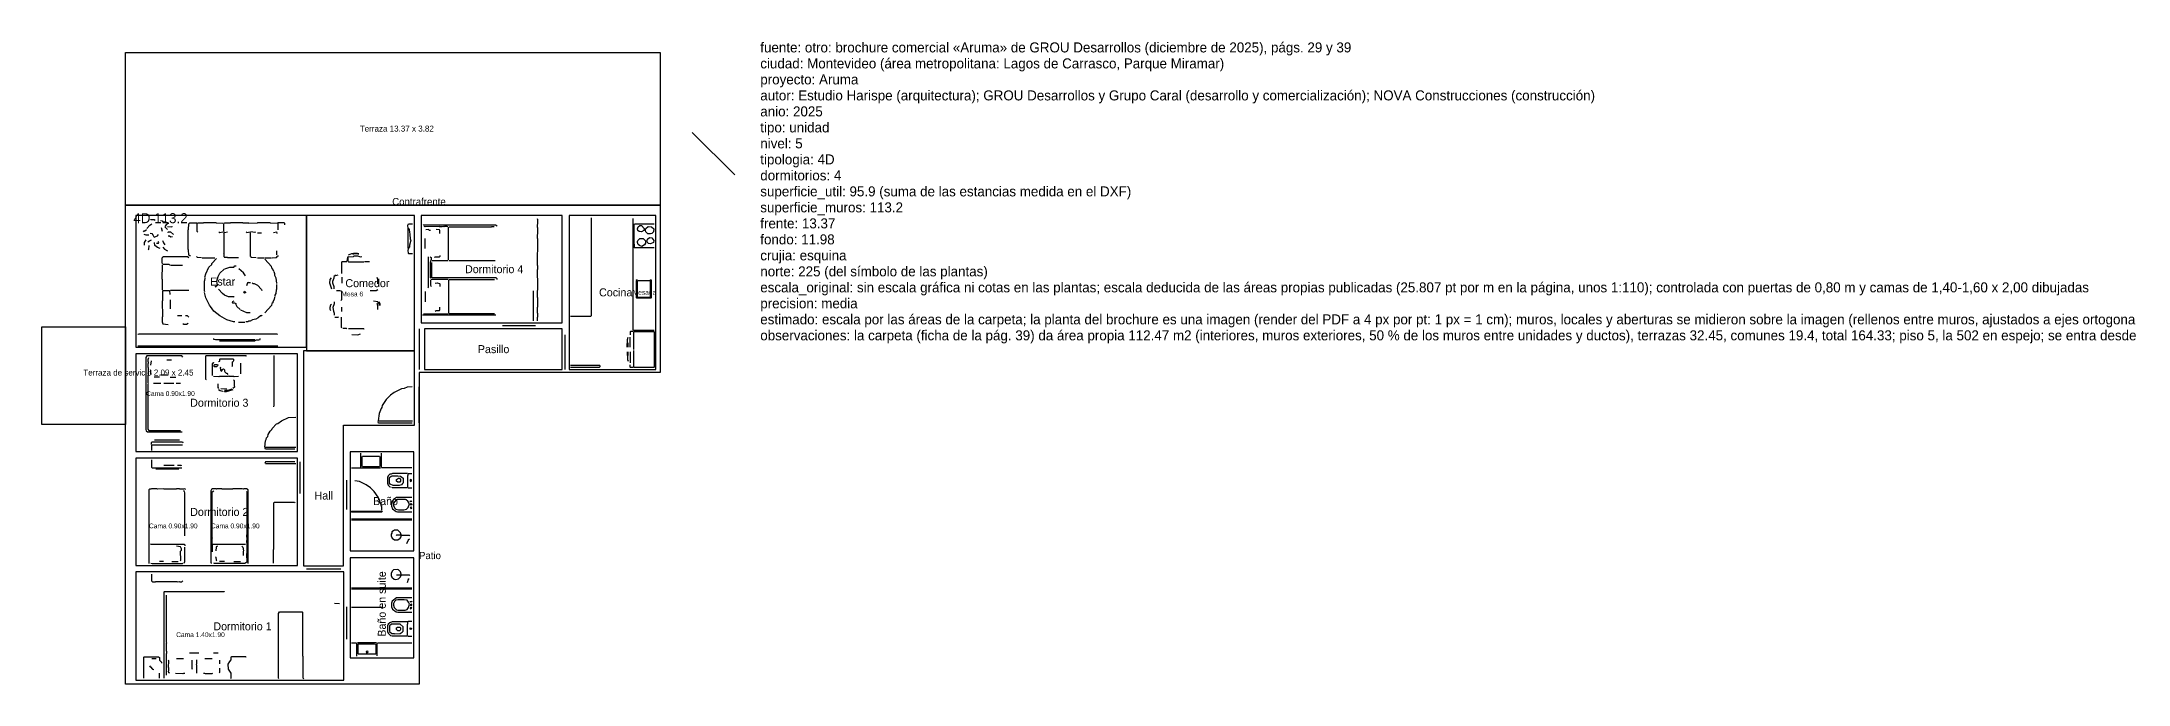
# Model space of a CAD drawing. Header units: metres. Extents: x -2.1 to 97.3, y 0 to 16.1.
# Drawn here: x -2.1 to 50.1, y 0 to 16.1 of the extents above; entities that cross this region are included whole.
import ezdxf

# ---------------------------------------------------------------- set-up
doc = ezdxf.new("R2010")
doc.units = ezdxf.units.M
for name, color, linetype in [('Trazo_Cotas', 9, 'Continuous'), ('Trazo_Datos', 7, 'Continuous'), ('Trazo_Entrada', 1, 'Continuous'), ('Trazo_Equipamiento', 8, 'Continuous'), ('Trazo_Estancias', 3, 'Continuous'), ('Trazo_Fachada', 30, 'Continuous'), ('Trazo_Norte', 1, 'Continuous'), ('Trazo_Puertas', 1, 'Continuous'), ('Trazo_Unidad', 7, 'Continuous'), ('Trazo_Ventanas', 5, 'Continuous')]:
    doc.layers.add(name, color=color, linetype=linetype)

msp = doc.modelspace()

# ---------------------------------------------------------------- linework, layer by layer
at = {"layer": 'Trazo_Cotas'}
for points in [[(13.37, 11.98), (0, 11.98), (0, 15.8), (13.37, 15.8)], [(0, 6.5), (-2.09, 6.5), (-2.09, 8.94), (0, 8.94)]]:
    msp.add_lwpolyline(points, close=True, dxfattribs=at)
at = {"layer": 'Trazo_Entrada'}
msp.add_line((7.34, 6.54), (7.34, 7.44), dxfattribs=at)
at = {"layer": 'Trazo_Equipamiento', "color": 9}
for p, q in [((0.93, 11.32), (0.9, 11.41)), ((3.13, 10.7), (3.13, 11.3)), ((3.3, 11.29), (3.4, 11.29)), ((7.49, 10.9), (7.49, 11.15)), ((8.08, 10.61), (8.08, 11.43)), ((1.13, 10.48), (1.43, 10.48)), ((1.92, 10.66), (2.24, 10.66)), ((3.3, 10.66), (3.46, 10.66)), ((3.48, 10.66), (3.65, 10.66)), ((3.79, 10.74), (3.79, 10.84)), ((5.57, 10.58), (5.57, 10.68)), ((6.1, 10.56), (5.98, 10.56)), ((7.66, 10.16), (7.66, 10.55)), ((7.67, 10.6), (8.07, 10.6)), ((8.09, 10.6), (9.24, 10.6)), ((5.41, 10.18), (5.41, 10.03)), ((8.07, 10.12), (7.64, 10.12)), ((8.08, 10.11), (8.08, 9.27)), ((8.09, 10.12), (9.23, 10.12)), ((1.12, 9.75), (1.11, 9.85)), ((1.12, 9.61), (1.12, 9.39)), ((5.28, 9.85), (5.38, 9.85)), ((5.41, 9.32), (5.41, 9.43)), ((6.2, 9.59), (6.31, 9.57)), ((7.49, 9.82), (7.49, 9.56)), ((10.2, 9.09), (10.2, 9.84)), ((1.41, 9.21), (1.3, 9.21)), ((2.99, 9.05), (2.83, 9.05)), ((9.26, 9.23), (7.43, 9.23)), ((7.45, 9.26), (8.07, 9.26)), ((9.23, 9.26), (8.09, 9.26)), ((0.31, 8.46), (3.81, 8.46)), ((0.64, 7.98), (0.65, 8.09)), ((1.04, 8.11), (1.15, 8.11)), ((2.88, 8.03), (2.88, 7.76)), ((0.89, 7.52), (0.7, 7.52)), ((0.85, 7.68), (0.72, 7.68)), ((1.07, 7.73), (0.88, 7.73)), ((1.21, 7.52), (0.96, 7.52)), ((1.12, 7.68), (1.26, 7.68)), ((1.38, 7.52), (1.27, 7.52)), ((2.39, 7.4), (2.54, 7.39)), ((7.18, 6.58), (6.33, 6.58)), ((0.65, 5.98), (0.65, 5.85)), ((0.66, 5.99), (1.43, 5.99)), ((0.73, 6.11), (1.35, 6.11)), ((4.26, 5.92), (3.5, 5.92)), ((1.34, 5.38), (0.76, 5.38)), ((0.96, 5.48), (1.22, 5.48)), ((4.26, 5.51), (3.5, 5.51)), ((2.18, 3.5), (3, 3.5)), ((2.95, 3.22), (2.95, 3.33)), ((0.95, 3.07), (0.85, 3.07)), ((1.16, 3.07), (1.32, 3.07)), ((2.48, 3.07), (2.35, 3.07)), ((2.71, 3.07), (2.88, 3.07)), ((5.35, 2.01), (5.23, 2.02)), ((0.77, 0.64), (0.66, 0.64)), ((1.45, 0.64), (1.28, 0.64)), ((1.84, 0.78), (1.6, 0.78)), ((2.17, 0.64), (1.99, 0.64)), ((2.32, 0.78), (2.2, 0.78)), ((2.36, 0.51), (2.36, 0.6)), ((0.85, 0.15), (0.85, 0.28))]:
    msp.add_line(p, q, dxfattribs=at)
at = {"layer": 'Trazo_Equipamiento', "color": 8}
for p, q in [((12.81, 10.1), (13.12, 10.1)), ((12.57, 8.43), (12.57, 8.54)), ((12.62, 8.43), (12.62, 8.68)), ((12.71, 8.37), (12.71, 8.81)), ((12.71, 7.93), (12.71, 8.35)), ((11.13, 7.98), (11.86, 7.98)), ((12.57, 8.22), (12.57, 8.31)), ((12.62, 8.31), (12.62, 8.04)), ((5.88, 5.78), (5.88, 5.42)), ((6.39, 5.78), (6.39, 5.42)), ((5.65, 5.41), (5.88, 5.41)), ((5.89, 5.41), (6.38, 5.41)), ((7.16, 5.41), (6.4, 5.41)), ((7.07, 5.27), (7.16, 5.27)), ((7.16, 4.13), (5.65, 4.13)), ((5.65, 4.11), (7.16, 4.11)), ((6.78, 2.74), (6.88, 2.74)), ((7.16, 2.4), (5.65, 2.4)), ((7.16, 2.38), (5.65, 2.38)), ((5.65, 1.04), (5.78, 1.04)), ((5.79, 0.7), (5.79, 1.03)), ((6.28, 1.04), (5.8, 1.04)), ((6.29, 0.71), (6.29, 1.03)), ((6.3, 1.04), (7.16, 1.04))]:
    msp.add_line(p, q, dxfattribs=at)
at = {"layer": 'Trazo_Equipamiento', "color": 9}
for points in [[(0.54, 11.4), (0.61, 11.48), (0.66, 11.51)], [(0.63, 11.61), (0.64, 11.62), (0.72, 11.62), (0.74, 11.6)], [(0.88, 11.6), (0.92, 11.59), (0.94, 11.56), (1.02, 11.57)], [(1.09, 11.52), (1.07, 11.52), (1.02, 11.49), (0.99, 11.45)], [(1.63, 10.71), (1.61, 10.71), (1.59, 10.73), (1.58, 10.86), (1.57, 10.87), (1.57, 11.36), (1.58, 11.37), (1.59, 11.51), (1.61, 11.54), (1.78, 11.54), (1.79, 11.53)], [(1.79, 11.52), (1.79, 11.33), (1.81, 11.31)], [(1.8, 11.53), (1.82, 11.54), (1.95, 11.54), (1.96, 11.55), (2.26, 11.55), (2.27, 11.54), (2.44, 11.53)], [(2.45, 11.32), (2.46, 11.34), (2.46, 11.51), (2.45, 11.52)], [(2.46, 11.53), (2.49, 11.54), (2.63, 11.54), (2.64, 11.55), (2.93, 11.55), (2.94, 11.54), (3.08, 11.54), (3.09, 11.53), (3.3, 11.54), (3.31, 11.55), (3.61, 11.55), (3.62, 11.54), (3.8, 11.53)], [(3.99, 11.49), (3.99, 11.52), (3.97, 11.54), (3.81, 11.54), (3.8, 11.53)], [(3.8, 11.53), (3.81, 11.52), (3.81, 11.36)], [(7.07, 11.4), (7.06, 11.48), (7.08, 11.51), (7.18, 11.51)], [(7.44, 11.48), (7.45, 11.49), (9.25, 11.49), (9.29, 11.46)], [(10.3, 9.09), (10.3, 9.18), (10.31, 9.19), (10.31, 9.27), (10.3, 9.28), (10.3, 9.43), (10.31, 9.44), (10.31, 9.66), (10.3, 9.67), (10.3, 9.85), (10.31, 9.86), (10.31, 10.15), (10.3, 10.16), (10.3, 10.37), (10.31, 10.38), (10.31, 10.46), (10.3, 10.47), (10.31, 11.14), (10.3, 11.15), (10.3, 11.25), (10.31, 11.26), (10.31, 11.41), (10.3, 11.42), (10.3, 11.5), (10.31, 11.51), (10.31, 11.61), (10.3, 11.64)], [(0.45, 11.31), (0.47, 11.34), (0.49, 11.34), (0.53, 11.37)], [(0.59, 11.23), (0.52, 11.23), (0.47, 11.25)], [(0.51, 11.11), (0.47, 11.05), (0.47, 10.98)], [(0.56, 11.06), (0.6, 11.09), (0.65, 11.11)], [(0.59, 10.97), (0.58, 10.87), (0.57, 10.86)], [(0.62, 11.28), (0.66, 11.27), (0.69, 11.24), (0.71, 11.19)], [(0.72, 11.18), (0.8, 11.21), (0.83, 11.25)], [(0.87, 10.9), (0.8, 10.92), (0.74, 10.97), (0.73, 11.05)], [(0.78, 11.03), (0.83, 11.03), (0.84, 11.05), (0.82, 11.07)], [(0.93, 11.1), (0.94, 11.08), (0.95, 11.04), (0.99, 10.99)], [(0.99, 11.44), (1.03, 11.4), (1.05, 11.37)], [(1.17, 11.45), (1.16, 11.43), (1.05, 11.44)], [(1.06, 11.3), (1.07, 11.31), (1.13, 11.31), (1.2, 11.25)], [(1.07, 11.21), (1.1, 11.21), (1.14, 11.19), (1.18, 11.2)], [(2.34, 11.31), (2.36, 11.3), (2.44, 11.31)], [(2.45, 11.3), (2.46, 11.27), (2.46, 10.78), (2.45, 10.77), (2.46, 10.77), (2.46, 10.69)], [(2.46, 11.31), (2.48, 11.3), (2.55, 11.31)], [(3.02, 11.31), (3.04, 11.3), (3.12, 11.31)], [(3.25, 11.31), (3.24, 11.3), (3.14, 11.31)], [(3.7, 11.3), (3.78, 11.31), (3.79, 11.27)], [(7.07, 11.4), (7.06, 11.39), (7.06, 10.91), (7.07, 10.9)], [(7.08, 10.9), (7.11, 10.94), (7.11, 10.99), (7.14, 11.11), (7.13, 11.12), (7.12, 11.26), (7.11, 11.3), (7.1, 11.38), (7.07, 11.4)], [(8.07, 11.44), (8.04, 11.45), (7.98, 11.45), (7.97, 11.44), (7.95, 11.45), (7.92, 11.44), (7.85, 11.44), (7.84, 11.45), (7.49, 11.44), (7.47, 11.45)], [(7.63, 11.35), (7.6, 11.35), (7.58, 11.37), (7.51, 11.36)], [(7.86, 11.27), (7.86, 11.35), (7.85, 11.36), (7.77, 11.37)], [(8.09, 11.44), (9.15, 11.44), (9.16, 11.45), (9.22, 11.45)], [(0.93, 10.51), (0.92, 10.55), (0.92, 10.65), (0.93, 10.68), (0.95, 10.7), (1.55, 10.7), (1.59, 10.67)], [(0.93, 9.86), (0.93, 10.12), (0.92, 10.13), (0.93, 10.49)], [(0.94, 10.93), (0.98, 10.88), (1.05, 10.84)], [(1.11, 10.48), (1.09, 10.5), (0.94, 10.5)], [(1.9, 10.66), (1.8, 10.67), (1.78, 10.7)], [(1.99, 10.18), (2.01, 10.26), (2.09, 10.43), (2.16, 10.5), (2.16, 10.52), (2.28, 10.65)], [(2.83, 10.66), (2.56, 10.66), (2.55, 10.67), (2.48, 10.67), (2.47, 10.68)], [(2.49, 10.39), (2.61, 10.43), (2.71, 10.43), (2.74, 10.46), (2.77, 10.46)], [(3.27, 10.66), (3.15, 10.67), (3.13, 10.69)], [(3.71, 10.32), (3.69, 10.38), (3.66, 10.41), (3.65, 10.45), (3.49, 10.63)], [(3.67, 10.66), (3.78, 10.67), (3.81, 10.71), (3.83, 10.71)], [(5.54, 10.57), (5.53, 10.56), (5.41, 10.56), (5.4, 10.55), (5.4, 10.27)], [(5.57, 10.69), (5.55, 10.68), (5.54, 10.58)], [(5.57, 10.57), (5.58, 10.56), (5.96, 10.56)], [(5.58, 10.74), (5.66, 10.77), (5.7, 10.77), (5.71, 10.78), (5.8, 10.78), (5.84, 10.77)], [(5.58, 10.69), (5.7, 10.7), (5.71, 10.71), (5.8, 10.71), (5.88, 10.69), (5.91, 10.7)], [(5.83, 10.75), (5.8, 10.76), (5.71, 10.76), (5.69, 10.75)], [(7.07, 10.89), (7.06, 10.85), (7.07, 10.78), (7.08, 10.77), (7.18, 10.77)], [(7.57, 10.69), (7.57, 9.92), (7.56, 9.91)], [(7.62, 10.69), (7.64, 10.67), (7.64, 10.62), (7.62, 10.55), (7.62, 10.16), (7.63, 10.16)], [(7.86, 10.72), (7.86, 10.7), (7.84, 10.68), (7.74, 10.68), (7.72, 10.67)], [(1.99, 10.16), (1.98, 10.09), (1.97, 10.08), (1.97, 9.85), (1.98, 9.82)], [(2.26, 9.92), (2.25, 9.95), (2.3, 9.98), (2.29, 10.08), (2.32, 10.2), (2.36, 10.28), (2.47, 10.38)], [(3, 10.21), (2.95, 10.29), (2.84, 10.39)], [(3.13, 10.04), (3.09, 10.04), (3.08, 10.05), (3.05, 10.04), (3.03, 9.96)], [(3.17, 10.04), (3.19, 10.02), (3.22, 10.02), (3.3, 9.98), (3.4, 9.87), (3.41, 9.85)], [(3.71, 10.32), (3.73, 10.27), (3.73, 10.23), (3.76, 10.16), (3.78, 10.02)], [(3.78, 10), (3.78, 9.87), (3.77, 9.86), (3.76, 9.77), (3.74, 9.73), (3.74, 9.7)], [(5.16, 9.88), (5.11, 10.03), (5.12, 10.12), (5.15, 10.16)], [(5.22, 9.89), (5.22, 9.94), (5.19, 10.03), (5.19, 10.08), (5.22, 10.16), (5.23, 10.22)], [(5.24, 10.24), (5.26, 10.22), (5.32, 10.24)], [(6.31, 10.01), (6.31, 10.12), (6.29, 10.17)], [(7.63, 10.11), (7.63, 9.98), (7.64, 9.95)], [(9.29, 10.12), (9.29, 10.14), (9.27, 10.16), (7.67, 10.16)], [(7.74, 10.04), (7.76, 10.03), (7.79, 10.04), (7.85, 10.02), (7.86, 10.01), (7.86, 9.95)], [(0.93, 9.85), (0.93, 9.59), (0.92, 9.58), (0.93, 9.2), (0.92, 9.17), (0.92, 9.06), (0.94, 9.01), (1.07, 9)], [(0.94, 9.85), (0.98, 9.85), (1.1, 9.85)], [(1.59, 9.85), (1.16, 9.85), (1.13, 9.85)], [(2.13, 9.45), (2.1, 9.48), (2.01, 9.66), (1.98, 9.8)], [(2.74, 9.06), (2.7, 9.06), (2.54, 9.11), (2.36, 9.21), (2.21, 9.33), (2.13, 9.45)], [(2.72, 9.68), (2.71, 9.69), (2.58, 9.69), (2.48, 9.73), (2.43, 9.77), (2.33, 9.88)], [(2.71, 9.58), (2.67, 9.56), (2.68, 9.54), (2.73, 9.54), (2.76, 9.52), (2.76, 9.5), (2.79, 9.45), (2.87, 9.37)], [(3.73, 9.68), (3.72, 9.62), (3.69, 9.56), (3.69, 9.54), (3.66, 9.52), (3.65, 9.47), (3.49, 9.29)], [(5.15, 9.5), (5.13, 9.48), (5.11, 9.42), (5.11, 9.38), (5.13, 9.35)], [(5.22, 9.56), (5.22, 9.51), (5.19, 9.42), (5.2, 9.33), (5.22, 9.28), (5.22, 9.23)], [(5.39, 9.84), (5.4, 9.83), (5.4, 9.61), (5.39, 9.6)], [(6.12, 9.85), (6.27, 9.85), (6.31, 9.87)], [(6.31, 9.37), (6.31, 9.46), (6.29, 9.52)], [(6.35, 9.47), (6.34, 9.51), (6.32, 9.53), (6.32, 9.56)], [(6.37, 9.47), (6.37, 9.51), (6.34, 9.56)], [(7.74, 9.33), (7.77, 9.35), (7.85, 9.35), (7.86, 9.36), (7.86, 9.43)], [(1.57, 9.02), (1.53, 9), (1.46, 9), (1.44, 9.01)], [(1.59, 9.18), (1.55, 9.21), (1.5, 9.21)], [(2.88, 9.36), (3.03, 9.3), (3.12, 9.3)], [(3.42, 9.23), (3.4, 9.21), (3.38, 9.21), (3.32, 9.16), (3.26, 9.13), (3.18, 9.11), (3.12, 9.08), (3.09, 9.08), (3.06, 9.06), (3.01, 9.06)], [(5.24, 9.18), (5.32, 9.18), (5.33, 9.19)], [(5.41, 8.91), (5.4, 8.92), (5.4, 9.18)], [(5.54, 8.89), (5.53, 8.9), (5.44, 8.9)], [(5.97, 8.87), (5.96, 8.89), (5.58, 8.89)], [(0.32, 8.75), (0.33, 8.76), (3.79, 8.76), (3.8, 8.75)], [(3.24, 8.61), (2.25, 8.61), (2.21, 8.62), (2.21, 8.65)], [(3.25, 8.6), (3.23, 8.58), (2.35, 8.58)], [(3.26, 8.61), (3.34, 8.61), (3.37, 8.62), (3.37, 8.65)], [(5.66, 8.75), (5.81, 8.74), (5.88, 8.76)], [(1.44, 8.18), (1.41, 8.21), (0.54, 8.21), (0.51, 8.17), (0.51, 6.37), (0.52, 6.34), (0.55, 6.31), (1.42, 6.31)], [(0.58, 8.16), (0.56, 8.11), (0.56, 8.07), (0.57, 8.06), (0.57, 8.02), (0.56, 8.01), (0.56, 7.93), (0.57, 7.92), (0.56, 7.55), (0.57, 7.53)], [(0.65, 7.75), (0.64, 7.77), (0.64, 7.85), (0.63, 7.86)], [(3.03, 8.2), (3.02, 8.21), (2.01, 8.21), (2, 8.2), (2, 7.63), (2.02, 7.62)], [(2.22, 8.03), (2.2, 8.04), (2.17, 8.01), (2.17, 7.72)], [(2.33, 8.07), (2.36, 8.08), (2.36, 8.13), (2.37, 8.14), (2.69, 8.14), (2.7, 8.13), (2.7, 8.09)], [(2.37, 7.93), (2.38, 7.92), (2.37, 7.9), (2.38, 7.89), (2.38, 7.85), (2.41, 7.83)], [(2.42, 7.84), (2.42, 7.87), (2.45, 7.89), (2.48, 7.86), (2.48, 7.83)], [(2.67, 7.95), (2.68, 7.96), (2.68, 8.06), (2.7, 8.08)], [(3.71, 8.22), (3.71, 6.98), (3.7, 6.94)], [(0.57, 7.51), (0.56, 7.5), (0.56, 6.38), (0.59, 6.35), (1.38, 6.35)], [(2.59, 7.71), (2.57, 7.7), (2.35, 7.7), (2.34, 7.69), (2.2, 7.7)], [(2.31, 7.51), (2.31, 7.42), (2.33, 7.4)], [(2.33, 7.37), (2.37, 7.35), (2.44, 7.33)], [(2.69, 7.36), (2.52, 7.31), (2.48, 7.31), (2.47, 7.33)], [(2.48, 7.82), (2.52, 7.78), (2.54, 7.78), (2.56, 7.75)], [(2.66, 7.38), (2.56, 7.35), (2.48, 7.35)], [(2.83, 7.7), (2.72, 7.69), (2.71, 7.7), (2.6, 7.7), (2.59, 7.71)], [(2.7, 7.61), (2.72, 7.6), (2.72, 7.47), (2.73, 7.43), (2.69, 7.4)], [(7.17, 7.44), (7.04, 7.43), (6.97, 7.4), (6.9, 7.39), (6.72, 7.3), (6.63, 7.23), (6.52, 7.12), (6.42, 6.97), (6.41, 6.92), (6.39, 6.9), (6.34, 6.77), (6.32, 6.59)], [(3.49, 5.93), (3.5, 6.09), (3.52, 6.12), (3.53, 6.16), (3.56, 6.2), (3.57, 6.25), (3.62, 6.33), (3.66, 6.37), (3.67, 6.4), (3.78, 6.51), (3.81, 6.52), (3.9, 6.59), (4.08, 6.67), (4.26, 6.68)], [(7.17, 6.53), (6.33, 6.53), (6.32, 6.57)], [(0.65, 6), (0.65, 6.05), (0.66, 6.06), (1.43, 6.06), (1.44, 6.04)], [(4.24, 5.88), (3.5, 5.88), (3.49, 5.91)], [(0.65, 5.61), (0.65, 5.43), (0.67, 5.41), (1.41, 5.41)], [(1.3, 5.48), (1.38, 5.48), (1.39, 5.47), (1.41, 5.48)], [(4.24, 5.56), (3.5, 5.56), (3.49, 5.52)], [(1.51, 4.87), (1.48, 4.89), (1.45, 4.88), (1.36, 4.88), (1.35, 4.89), (1.28, 4.89), (1.27, 4.88), (0.97, 4.88), (0.96, 4.89), (0.8, 4.88), (0.79, 4.89), (0.65, 4.89), (0.64, 4.88), (0.61, 4.88), (0.59, 4.86), (0.59, 3.02)], [(1.49, 3.71), (1.49, 4.79), (1.48, 4.82), (1.45, 4.84)], [(3.07, 3.02), (3.07, 4.86), (3.03, 4.89), (2.96, 4.89), (2.95, 4.88), (2.92, 4.89), (2.69, 4.89), (2.68, 4.88), (2.42, 4.88), (2.41, 4.89), (2.29, 4.89), (2.28, 4.88), (2.27, 4.89), (2.18, 4.89), (2.15, 4.87), (2.14, 4.84), (2.14, 3.04), (2.15, 3.03)], [(2.18, 3.5), (2.17, 3.51), (2.17, 3.65), (2.18, 3.66), (2.17, 3.68), (2.17, 4.81), (2.21, 4.84)], [(3.03, 4.82), (3.04, 4.79), (3.04, 3.74), (3.03, 3.73), (3.03, 3.69), (3.04, 3.68), (3.04, 3.6), (3.03, 3.59), (3.03, 3.55), (3.04, 3.54), (3.04, 3.27), (3.03, 3.26), (3.04, 3.05), (2.99, 3.02), (2.23, 3.02), (2.21, 3.03)], [(3.7, 3.03), (3.7, 3.37), (3.71, 3.38), (3.71, 4.54), (3.72, 4.55), (4.23, 4.55), (4.24, 4.54)], [(0.63, 3.51), (0.64, 3.5), (1.48, 3.5), (1.49, 3.46)], [(1.37, 3.09), (1.39, 3.1), (1.38, 3.33), (1.4, 3.35), (1.4, 3.39), (1.38, 3.44), (1.28, 3.45)], [(1.47, 3.03), (1.49, 3.07), (1.49, 3.43)], [(2.18, 3.5), (2.17, 3.49), (2.17, 3.31)], [(2.25, 3.19), (2.26, 3.18), (2.27, 3.1), (2.29, 3.09)], [(2.3, 3.45), (2.27, 3.43), (2.26, 3.34)], [(2.91, 3.45), (2.94, 3.43), (2.95, 3.34)], [(0.64, 3.03), (0.67, 3.02), (1.43, 3.02), (1.44, 3.03)], [(0.65, 2.75), (0.65, 2.59), (0.68, 2.56), (0.75, 2.56), (0.76, 2.57), (1.29, 2.57), (1.3, 2.56), (1.35, 2.57), (1.36, 2.56), (1.41, 2.56), (1.44, 2.59)], [(0.97, 0.15), (0.97, 2.31), (0.98, 2.32), (2.47, 2.32), (2.48, 2.31)], [(1.02, 2.23), (1.02, 1.05), (1.03, 1.04), (1.02, 1.01), (1.02, 0.84), (1.03, 0.83), (1.03, 0.77), (1.02, 0.76), (1.02, 0.23)], [(3.84, 0.14), (3.83, 0.15), (3.83, 1.77), (3.85, 1.81), (4.42, 1.81), (4.43, 1.8), (4.43, 0.71), (4.44, 0.7), (4.44, 0.16), (4.46, 0.14)], [(0.46, 0.15), (0.46, 0.68), (0.47, 0.69), (0.83, 0.69), (0.85, 0.67), (0.85, 0.6), (0.9, 0.55), (0.9, 0.53)], [(1.11, 0.28), (1.09, 0.29), (1.08, 0.33), (1.09, 0.34), (1.09, 0.41), (1.08, 0.42), (1.09, 0.59), (1.08, 0.6)], [(1.66, 0.6), (1.66, 0.4), (1.67, 0.38)], [(1.79, 0.28), (1.79, 0.48), (1.78, 0.49), (1.79, 0.52), (1.79, 0.61)], [(3.02, 0.67), (3.01, 0.69), (2.65, 0.69), (2.64, 0.68), (2.64, 0.61), (2.6, 0.57), (2.56, 0.5), (2.57, 0.38), (2.64, 0.28), (2.64, 0.15), (2.63, 0.14)], [(0.6, 0.46), (0.62, 0.44), (0.63, 0.44), (0.68, 0.38), (0.71, 0.37)], [(1.49, 0.27), (1.45, 0.27), (1.44, 0.26), (1.25, 0.27)], [(2.18, 0.27), (2.16, 0.26), (2, 0.26), (1.99, 0.27), (1.95, 0.27)], [(2.35, 0.29), (2.36, 0.3), (2.36, 0.4)]]:
    msp.add_lwpolyline(points, dxfattribs=at)
at = {"layer": 'Trazo_Equipamiento', "color": 8}
for points in [[(11.64, 11.66), (11.64, 9.21), (11.63, 9.2), (11.13, 9.2)], [(13.22, 8.85), (12.7, 8.85), (12.69, 8.86), (12.69, 11.65)], [(13.22, 10.91), (12.73, 10.91), (12.72, 10.92), (12.73, 10.95), (12.73, 11), (12.72, 11.01), (12.72, 11.5), (12.73, 11.51), (13.22, 11.51)], [(12.8, 10.1), (12.79, 10.11), (12.77, 10.1), (12.77, 9.67), (12.78, 9.66), (13.14, 9.66), (13.15, 9.67), (13.15, 10.1), (13.14, 10.11), (13.12, 10.1)], [(12.8, 10.09), (12.79, 10.08), (12.79, 9.69), (12.8, 9.68), (13.12, 9.68), (13.13, 9.69), (13.13, 10.09), (13.12, 10.1)], [(12.54, 8.43), (12.55, 8.62), (12.57, 8.68)], [(12.7, 8.82), (12.63, 8.82), (12.62, 8.81), (12.62, 8.74)], [(12.72, 8.82), (13.21, 8.82), (13.22, 8.81), (13.22, 7.93), (13.21, 7.92), (12.72, 7.92)], [(11.13, 7.93), (11.85, 7.93), (11.87, 7.95), (11.87, 7.97)], [(12.54, 8.31), (12.55, 8.12), (12.57, 8.08)], [(12.7, 7.92), (12.63, 7.92), (12.62, 7.93), (12.62, 7.99)], [(7.05, 5.27), (6.68, 5.27), (6.64, 5.25), (6.61, 5.25), (6.57, 5.21), (6.55, 5.17), (6.55, 5.03), (6.57, 4.98), (6.61, 4.94), (6.63, 4.94)], [(7.06, 5.26), (7.06, 5.22), (7.05, 5.21), (7.05, 4.93)], [(6.41, 4.35), (6.41, 4.43), (6.38, 4.54), (6.36, 4.57), (6.36, 4.59), (6.32, 4.68), (6.22, 4.82), (6.13, 4.91), (6.02, 4.99), (5.85, 5.07), (5.74, 5.09)], [(6.65, 4.93), (6.67, 4.92), (7.04, 4.92)], [(7.06, 4.92), (7.07, 4.91), (7.16, 4.91)], [(7.16, 4.67), (6.78, 4.67), (6.7, 4.62), (6.65, 4.55), (6.65, 4.45), (6.68, 4.39), (6.77, 4.32), (6.8, 4.31), (7.16, 4.31)], [(6.88, 3.73), (6.78, 3.73), (6.77, 3.72)], [(6.9, 3.73), (7.09, 3.73), (7.11, 3.71)], [(7.1, 3.63), (7.07, 3.6), (7.03, 3.51)], [(6.9, 2.74), (7.09, 2.74), (7.11, 2.72)], [(7.09, 2.64), (7.07, 2.62), (7.04, 2.54)], [(7.16, 2.16), (6.78, 2.16), (6.67, 2.08), (6.65, 2.03), (6.65, 1.94), (6.68, 1.88), (6.77, 1.81), (6.81, 1.8), (7.16, 1.8)], [(5.65, 1.93), (6.41, 1.93), (6.42, 1.92), (6.41, 1.89)], [(7.16, 1.57), (7.07, 1.57), (7.06, 1.56)], [(7.05, 1.56), (6.67, 1.56), (6.61, 1.54), (6.57, 1.5), (6.55, 1.46), (6.55, 1.32), (6.57, 1.28), (6.63, 1.22), (6.67, 1.21), (7.04, 1.21)], [(7.05, 1.22), (7.05, 1.5), (7.06, 1.51), (7.06, 1.55)], [(7.06, 1.21), (7.07, 1.2), (7.16, 1.2)]]:
    msp.add_lwpolyline(points, dxfattribs=at)
for points in [[(12.8, 11.39), (12.82, 11.44), (12.86, 11.47), (12.9, 11.47), (12.97, 11.4), (12.96, 11.35), (12.9, 11.31), (12.84, 11.32), (12.81, 11.35), (12.8, 11.38)], [(12.8, 11.07), (12.81, 11.1), (12.86, 11.15), (12.94, 11.15), (13, 11.09), (13, 11.03), (12.98, 10.99), (12.91, 10.95), (12.85, 10.97), (12.82, 11), (12.8, 11.05)], [(13, 11.37), (13.01, 11.4), (13.07, 11.45), (13.15, 11.44), (13.21, 11.39), (13.2, 11.31), (13.16, 11.27), (13.13, 11.26), (13.06, 11.26), (13.01, 11.31), (13, 11.35)], [(13.04, 11.1), (13.05, 11.13), (13.1, 11.17), (13.16, 11.16), (13.21, 11.1), (13.2, 11.05), (13.13, 11.01), (13.08, 11.02), (13.05, 11.05), (13.04, 11.08)], [(6.36, 5.45), (6.35, 5.44), (5.93, 5.44), (5.92, 5.45), (5.92, 5.69), (5.93, 5.7), (6.35, 5.7), (6.36, 5.69)], [(6.81, 5.21), (6.88, 5.2), (6.94, 5.15), (6.94, 5.04), (6.93, 5.02), (6.9, 4.99), (6.84, 4.97), (6.69, 4.97), (6.62, 5), (6.6, 5.03), (6.6, 5.17), (6.64, 5.2), (6.67, 5.21)], [(6.83, 5.15), (6.85, 5.15), (6.88, 5.12), (6.88, 5.08), (6.86, 5.05), (6.81, 5.05), (6.78, 5.08), (6.78, 5.12), (6.8, 5.14)], [(7.12, 5.12), (7.12, 5.09), (7.13, 5.07), (7.15, 5.09), (7.15, 5.11)], [(5.65, 4.33), (6.41, 4.33), (6.42, 4.32), (6.41, 4.3), (5.65, 4.3)], [(7, 4.62), (6.79, 4.62), (6.77, 4.61), (6.7, 4.53), (6.7, 4.47), (6.73, 4.41), (6.76, 4.38), (6.83, 4.36), (6.96, 4.36), (7.03, 4.38), (7.07, 4.42), (7.1, 4.51), (7.06, 4.58), (7.02, 4.61)], [(7.16, 4.57), (7.13, 4.56), (7.12, 4.58), (7.14, 4.59)], [(7.14, 4.52), (7.16, 4.5), (7.15, 4.48), (7.12, 4.49)], [(7.14, 4.39), (7.16, 4.41), (7.15, 4.43), (7.12, 4.42)], [(6.89, 3.74), (6.88, 3.79), (6.81, 3.85), (6.72, 3.85), (6.7, 3.84), (6.66, 3.81), (6.66, 3.78), (6.64, 3.75), (6.64, 3.71), (6.67, 3.65), (6.73, 3.61), (6.81, 3.61), (6.87, 3.65), (6.89, 3.69)], [(6.89, 2.75), (6.88, 2.81), (6.83, 2.86), (6.81, 2.87), (6.7, 2.86), (6.67, 2.83), (6.64, 2.77), (6.64, 2.72), (6.66, 2.68), (6.72, 2.63), (6.76, 2.62), (6.83, 2.64), (6.88, 2.69), (6.89, 2.73)], [(6.7, 1.98), (6.72, 1.92), (6.78, 1.86), (6.81, 1.85), (6.99, 1.85), (7.04, 1.87), (7.08, 1.92), (7.1, 2), (7.08, 2.05), (7.04, 2.1), (6.97, 2.11), (6.81, 2.11), (6.76, 2.1), (6.73, 2.07), (6.7, 2.02)], [(7.16, 2.06), (7.13, 2.05), (7.12, 2.07), (7.15, 2.08)], [(7.14, 1.96), (7.16, 1.98), (7.15, 2), (7.12, 1.99)], [(7.12, 1.91), (7.13, 1.89), (7.16, 1.9), (7.15, 1.92)], [(6.6, 1.32), (6.66, 1.27), (6.72, 1.27), (6.73, 1.26), (6.87, 1.27), (6.92, 1.3), (6.94, 1.33), (6.94, 1.44), (6.87, 1.5), (6.65, 1.5), (6.6, 1.46)], [(6.86, 1.43), (6.88, 1.41), (6.88, 1.37), (6.86, 1.34), (6.81, 1.34), (6.78, 1.37), (6.78, 1.41), (6.8, 1.43)], [(7.15, 1.4), (7.14, 1.37), (7.12, 1.38), (7.12, 1.41)], [(6.23, 1.01), (6.26, 1), (6.26, 0.76), (6.25, 0.75), (5.83, 0.75), (5.82, 0.76), (5.82, 1), (5.83, 1.01)], [(6.02, 0.82), (6.03, 0.78), (6.07, 0.81), (6.06, 0.83)]]:
    msp.add_lwpolyline(points, close=True, dxfattribs=at)
at = {"layer": 'Trazo_Equipamiento', "color": 9}
for points in [[(2.98, 9.83), (3.01, 9.8), (2.98, 9.78), (2.96, 9.8)], [(2.24, 8), (2.29, 8), (2.31, 7.99), (2.3, 7.96), (2.28, 7.94), (2.23, 7.94), (2.22, 7.95), (2.22, 7.99), (2.23, 7.99)]]:
    msp.add_lwpolyline(points, close=True, dxfattribs=at)
at = {"layer": 'Trazo_Estancias', "color": 2}
msp.add_lwpolyline([(0.26, 11.72), (0.26, 8.43), (4.53, 8.43), (4.53, 11.72)], close=True, dxfattribs=at)
at = {"layer": 'Trazo_Estancias', "color": 40}
msp.add_lwpolyline([(4.53, 11.72), (4.53, 8.34), (7.23, 8.34), (7.23, 11.72)], close=True, dxfattribs=at)
at = {"layer": 'Trazo_Estancias', "color": 5}
for points in [[(7.39, 11.72), (7.39, 9.04), (10.92, 9.04), (10.92, 11.72)], [(0.26, 8.26), (0.26, 5.82), (4.3, 5.82), (4.3, 8.26)], [(0.26, 5.65), (0.26, 2.97), (4.3, 2.97), (4.3, 5.65)], [(0.26, 2.81), (0.26, 0.1), (5.46, 0.1), (5.46, 2.81)]]:
    msp.add_lwpolyline(points, close=True, dxfattribs=at)
at = {"layer": 'Trazo_Estancias', "color": 30}
msp.add_lwpolyline([(11.09, 11.72), (11.09, 7.87), (13.26, 7.87), (13.26, 11.72)], close=True, dxfattribs=at)
at = {"layer": 'Trazo_Estancias', "color": 8}
for points in [[(7.48, 8.89), (7.48, 7.87), (10.92, 7.87), (10.92, 8.89)], [(4.45, 8.34), (4.45, 2.96), (5.45, 2.96), (5.45, 6.48), (7.23, 6.48), (7.23, 8.34)]]:
    msp.add_lwpolyline(points, close=True, dxfattribs=at)
at = {"layer": 'Trazo_Estancias', "color": 4}
for points in [[(5.62, 5.81), (5.62, 3.34), (7.21, 3.34), (7.21, 5.81)], [(5.62, 3.16), (5.62, 0.66), (7.21, 0.66), (7.21, 3.16)]]:
    msp.add_lwpolyline(points, close=True, dxfattribs=at)
at = {"layer": 'Trazo_Fachada'}
for p, q in [((0, 0.02), (0, 11.98)), ((0, 11.98), (13.34, 11.98)), ((7.34, 6.24), (7.34, 0.02))]:
    msp.add_line(p, q, dxfattribs=at)
at = {"layer": 'Trazo_Norte'}
msp.add_line((14.17, 13.8), (15.23, 12.74), dxfattribs=at)
at = {"layer": 'Trazo_Puertas'}
for p, q in [((7.35, 7.87), (7.35, 8.89)), ((10.25, 8.96), (9.43, 8.96)), ((10.99, 7.87), (10.99, 8.74)), ((4.37, 4.77), (4.37, 5.56)), ((5.54, 4.37), (5.54, 5.1)), ((5.39, 2.88), (4.53, 2.88)), ((5.35, 2.88), (4.6, 2.88)), ((5.54, 1.13), (5.54, 1.94))]:
    msp.add_line(p, q, dxfattribs=at)
at = {"layer": 'Trazo_Unidad'}
msp.add_lwpolyline([(7.34, 0), (0, 0), (0, 11.98), (13.37, 11.98), (13.37, 7.8), (7.34, 7.8)], close=True, dxfattribs=at)
at = {"layer": 'Trazo_Ventanas'}
for p, q in [((0, 9.5), (0, 11.67)), ((0.27, 11.98), (7.32, 11.98)), ((7.58, 11.98), (10.17, 11.98)), ((11.62, 11.98), (12.5, 11.98)), ((0, 6.16), (0, 8.43)), ((0, 3.32), (0, 5.82)), ((7.34, 3.99), (7.34, 3.51)), ((0, 0.39), (0, 2.99)), ((7.34, 2.99), (7.34, 2.5))]:
    msp.add_line(p, q, dxfattribs=at)

# ---------------------------------------------------------------- texts
at = {"layer": 'Trazo_Cotas'}
for s, p in [('Terraza 13.37 x 3.82', (5.86, 13.82)), ('Terraza de servicio 2.09 x 2.45', (-1.05, 7.72))]:
    msp.add_text(s, height=0.15, dxfattribs=at).set_placement(p)
at = {"layer": 'Trazo_Datos'}
for s, p in [('fuente: otro: brochure comercial «Aruma» de GROU Desarrollos (diciembre de 2025), págs. 29 y 39', (15.87, 15.8)), ('ciudad: Montevideo (área metropolitana: Lagos de Carrasco, Parque Miramar)', (15.87, 15.4)), ('proyecto: Aruma', (15.87, 15)), ('autor: Estudio Harispe (arquitectura); GROU Desarrollos y Grupo Caral (desarrollo y comercialización); NOVA Construcciones (construcción)', (15.87, 14.6)), ('anio: 2025', (15.87, 14.2)), ('tipo: unidad', (15.87, 13.8)), ('nivel: 5', (15.87, 13.4)), ('tipologia: 4D', (15.87, 13)), ('dormitorios: 4', (15.87, 12.6)), ('superficie_util: 95.9 (suma de las estancias medida en el DXF)', (15.87, 12.2)), ('superficie_muros: 113.2', (15.87, 11.8)), ('frente: 13.37', (15.87, 11.4)), ('fondo: 11.98', (15.87, 11)), ('crujia: esquina', (15.87, 10.6)), ('norte: 225 (del símbolo de las plantas)', (15.87, 10.2)), ('escala_original: sin escala gráfica ni cotas en las plantas; escala deducida de las áreas propias publicadas (25.807 pt por m en la página, unos 1:110); controlada con puertas de 0,80 m y camas de 1,40-1,60 x 2,00 dibujadas', (15.87, 9.8)), ('precision: media', (15.87, 9.4)), ('estimado: escala por las áreas de la carpeta; la planta del brochure es una imagen (render del PDF a 4 px por pt: 1 px = 1 cm); muros, locales y aberturas se midieron sobre la imagen (rellenos entre muros, ajustados a ejes ortogonales; error de 2 a 4 cm); el equipamiento se vectorizó de la imagen (trazos aproximados) y los nombres de los muebles son medidas nominales; Estar, Comedor y Cocina integrada son un mismo ambiente: sus límites, sin muro, se trazaron según el amueblamiento del plano', (15.87, 9)), ('observaciones: la carpeta (ficha de la pág. 39) da área propia 112.47 m2 (interiores, muros exteriores, 50 % de los muros entre unidades y ductos), terrazas 32.45, comunes 19.4, total 164.33; piso 5, la 502 en espejo; se entra desde el palier, a la derecha; terrazas en Trazo_Cotas, fuera del contorno; Aruma, frente a la Laguna Grande de los Lagos de Carrasco (Parque Miramar), con el Parque Roosevelt del otro lado; edificio exento de 5 pisos y 37 apartamentos; la calle y el acceso están arriba en las plantas (Parque Roosevelt) y la laguna abajo', (15.87, 8.6))]:
    msp.add_text(s, height=0.25, dxfattribs=at).set_placement(p)
at = {"layer": 'Trazo_Equipamiento', "color": 8}
for s, p in [('Mesa 6', (5.4, 9.7)), ('Mesada', (12.68, 9.74)), ('Cama 0.90x1.90', (0.52, 7.21)), ('Cama 0.90x1.90', (0.59, 3.9)), ('Cama 0.90x1.90', (2.14, 3.9)), ('Cama 1.40x1.90', (1.27, 1.18))]:
    msp.add_text(s, height=0.12, dxfattribs=at).set_placement(p)
at = {"layer": 'Trazo_Estancias', "color": 5}
for s, p in [('Dormitorio 4', (8.49, 10.28)), ('Dormitorio 3', (1.62, 6.94)), ('Dormitorio 2', (1.62, 4.21)), ('Dormitorio 1', (2.2, 1.35))]:
    msp.add_text(s, height=0.2, dxfattribs=at).set_placement(p)
at = {"layer": 'Trazo_Estancias', "color": 2}
msp.add_text('Estar', height=0.2, dxfattribs=at).set_placement((2.12, 9.97))
at = {"layer": 'Trazo_Estancias', "color": 40}
msp.add_text('Comedor', height=0.2, dxfattribs=at).set_placement((5.5, 9.93))
at = {"layer": 'Trazo_Estancias', "color": 30}
msp.add_text('Cocina', height=0.2, dxfattribs=at).set_placement((11.84, 9.7))
at = {"layer": 'Trazo_Estancias', "color": 8}
for s, p in [('Pasillo', (8.81, 8.28)), ('Hall', (4.73, 4.62))]:
    msp.add_text(s, height=0.2, dxfattribs=at).set_placement(p)
at = {"layer": 'Trazo_Estancias', "color": 4}
msp.add_text('Baño', height=0.2, dxfattribs=at).set_placement((6.19, 4.48))
msp.add_text('Baño en suite', height=0.2, rotation=90, dxfattribs=at).set_placement((6.51, 1.19))
at = {"layer": 'Trazo_Fachada'}
for s, p in [('Contrafrente', (6.67, 11.98)), ('Patio', (7.34, 3.13))]:
    msp.add_text(s, height=0.18, dxfattribs=at).set_placement(p)
at = {"layer": 'Trazo_Unidad'}
msp.add_text('4D 113.2', height=0.25, dxfattribs=at).set_placement((0.2, 11.53))

doc.saveas('drawing.dxf')
